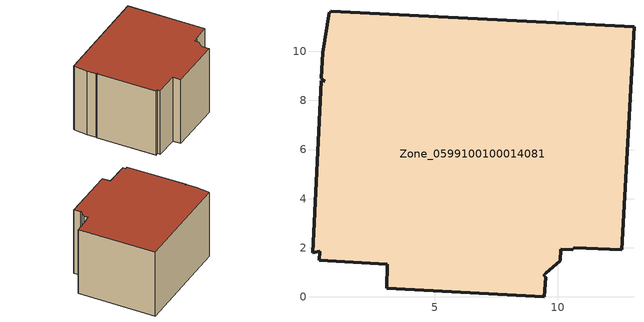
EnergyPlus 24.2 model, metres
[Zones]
Zone_0599100100014081
 floor ground (C_G): 10.12,1.95 10.09,1.48 9.52,0.96 9.44,0.88 9.51,0.8 9.46,0 3.03,0.36 3.06,1.33 0.29,1.49 0.31,1.86 0.01,1.81 0.37,8.81 0.51,8.79 0.37,8.91 0.42,9.94 0.7,11.58 0.75,11.58 0.75,11.64 13.1,11 12.61,1.92 10.66,2 10.59,1.93 z0
 wall outside (C_F): 9.51,0.8 9.44,0.88 9.52,0.96 10.09,1.48 10.12,1.95 10.59,1.93 10.66,2 12.61,1.92 13.1,11 0.75,11.64 0.75,11.58 0.7,11.58 0.42,9.94 0.37,8.91 0.51,8.79 0.37,8.81 0.01,1.81 0.31,1.86 0.29,1.49 3.06,1.33 3.03,0.36 9.46,0 9.51,0.8 z0:8.12
 roof outside (C_R): 10.09,1.48 10.12,1.95 10.59,1.93 10.66,2 12.61,1.92 13.1,11 0.75,11.64 0.75,11.58 0.7,11.58 0.42,9.94 0.37,8.91 0.51,8.79 0.37,8.81 0.01,1.81 0.31,1.86 0.29,1.49 3.06,1.33 3.03,0.36 9.46,0 9.51,0.8 9.44,0.88 9.52,0.96 z8.12
[BUILDING]
Pand.0599100100014081: North Axis=0; Terrain=City; Loads Convergence Tolerance Value=0.04; Temperature Convergence Tolerance Value=0.4; Solar Distribution=FullExterior; Maximum Number of Warmup Days=25; Minimum Number of Warmup Days=1
[Site:Location]
Rotterdam.The.Hague.AP_ZH_NLD Design_Conditions: Latitude=51.96; Longitude=4.45; Time Zone=1; Elevation=-4.5
[SITE:GROUNDTEMPERATURE:BUILDINGSURFACE]
18, 18, 18, 18, 18, 18, 18, 18, 18, 18, 18, 18
[MATERIAL] Thermal Absorptance=0.9; Solar Absorptance=0.7; Visible Absorptance=0.7
Name | Roughness | Thickness | Conductivity | Density | Specific Heat
G.D.2015-2018 | MediumSmooth | 0.15 | 0.0428571 | 540 | 1210
F.D.2015-2018 | Rough | 0.3 | 0.0666667 | 1920 | 840
R.D.2015-2018 | MediumRough | 0.2 | 0.0333333 | 1500 | 1000
[CONSTRUCTION]
C_G: G.D.2015-2018
C_F: F.D.2015-2018
C_R: R.D.2015-2018
[ZONE]
Zone_0599100100014081: Type=1; Multiplier=1; Ceiling Height=Autocalculate; Volume=Autocalculate; Floor Area=autocalculate; Part of Total Floor Area=Yes
[ZONEINFILTRATION:DESIGNFLOWRATE]
Infil_Zone_0599100100014081: Zone or ZoneList or Space or SpaceList=Zone_0599100100014081; Schedule=AlwaysOn; Design Flow Rate Calculation Method=Flow/Area; Flow Rate per Floor Area=0.0021; Constant Term Coefficient=1; Temperature Term Coefficient=0; Velocity Term Coefficient=0; Velocity Squared Term Coefficient=0
[HVACTEMPLATE:ZONE:IDEALLOADSAIRSYSTEM]
Zone_0599100100014081: Maximum Heating Supply Air Temperature=50; Minimum Cooling Supply Air Temperature=13; Maximum Heating Supply Air Humidity Ratio=0.0156; Minimum Cooling Supply Air Humidity Ratio=0.0077; Heating Limit=NoLimit; Cooling Limit=NoLimit; Dehumidification Control Type=ConstantSensibleHeatRatio; Cooling Sensible Heat Ratio=0.7; Dehumidification Setpoint=60; Humidification Control Type=None; Humidification Setpoint=30; Outdoor Air Method=None; Outdoor Air Flow Rate per Person=0.00944; Outdoor Air Flow Rate per Zone Floor Area=0; Outdoor Air Flow Rate per Zone=0; Demand Controlled Ventilation Type=None; Outdoor Air Economizer Type=NoEconomizer; Heat Recovery Type=None; Sensible Heat Recovery Effectiveness=0.7; Latent Heat Recovery Effectiveness=0.65
[ZONECONTROL:THERMOSTAT]
ThermostatControl_Zone_0599100100014081: Zone or ZoneList=Zone_0599100100014081; Control Type Schedule=DualSetpointControlType; Control 1=Thermostat_Zone_0599100100014081; Temperature Difference Between Cutout And Setpoint=0
[THERMOSTATSETPOINT:DUALSETPOINT]
Thermostat_Zone_0599100100014081: Heating Setpoint Temperature Schedule=HeatingSetpoint_Zone_0599100100014081; Cooling Setpoint Temperature Schedule=CoolingSetpoint_Zone_0599100100014081
[SCHEDULE:COMPACT]
HeatingSetpoint_Zone_0599100100014081: Through: 12/31, For: AllDays, Until: 24:00, 21
CoolingSetpoint_Zone_0599100100014081: Through: 12/31, For: AllDays, Until: 24:00, 24
DualSetpointControlType: Through: 12/31, For: AllDays, Until: 24:00, 4
AlwaysOn: Through: 12/31, For: AllDays, Until: 24:00, 1
